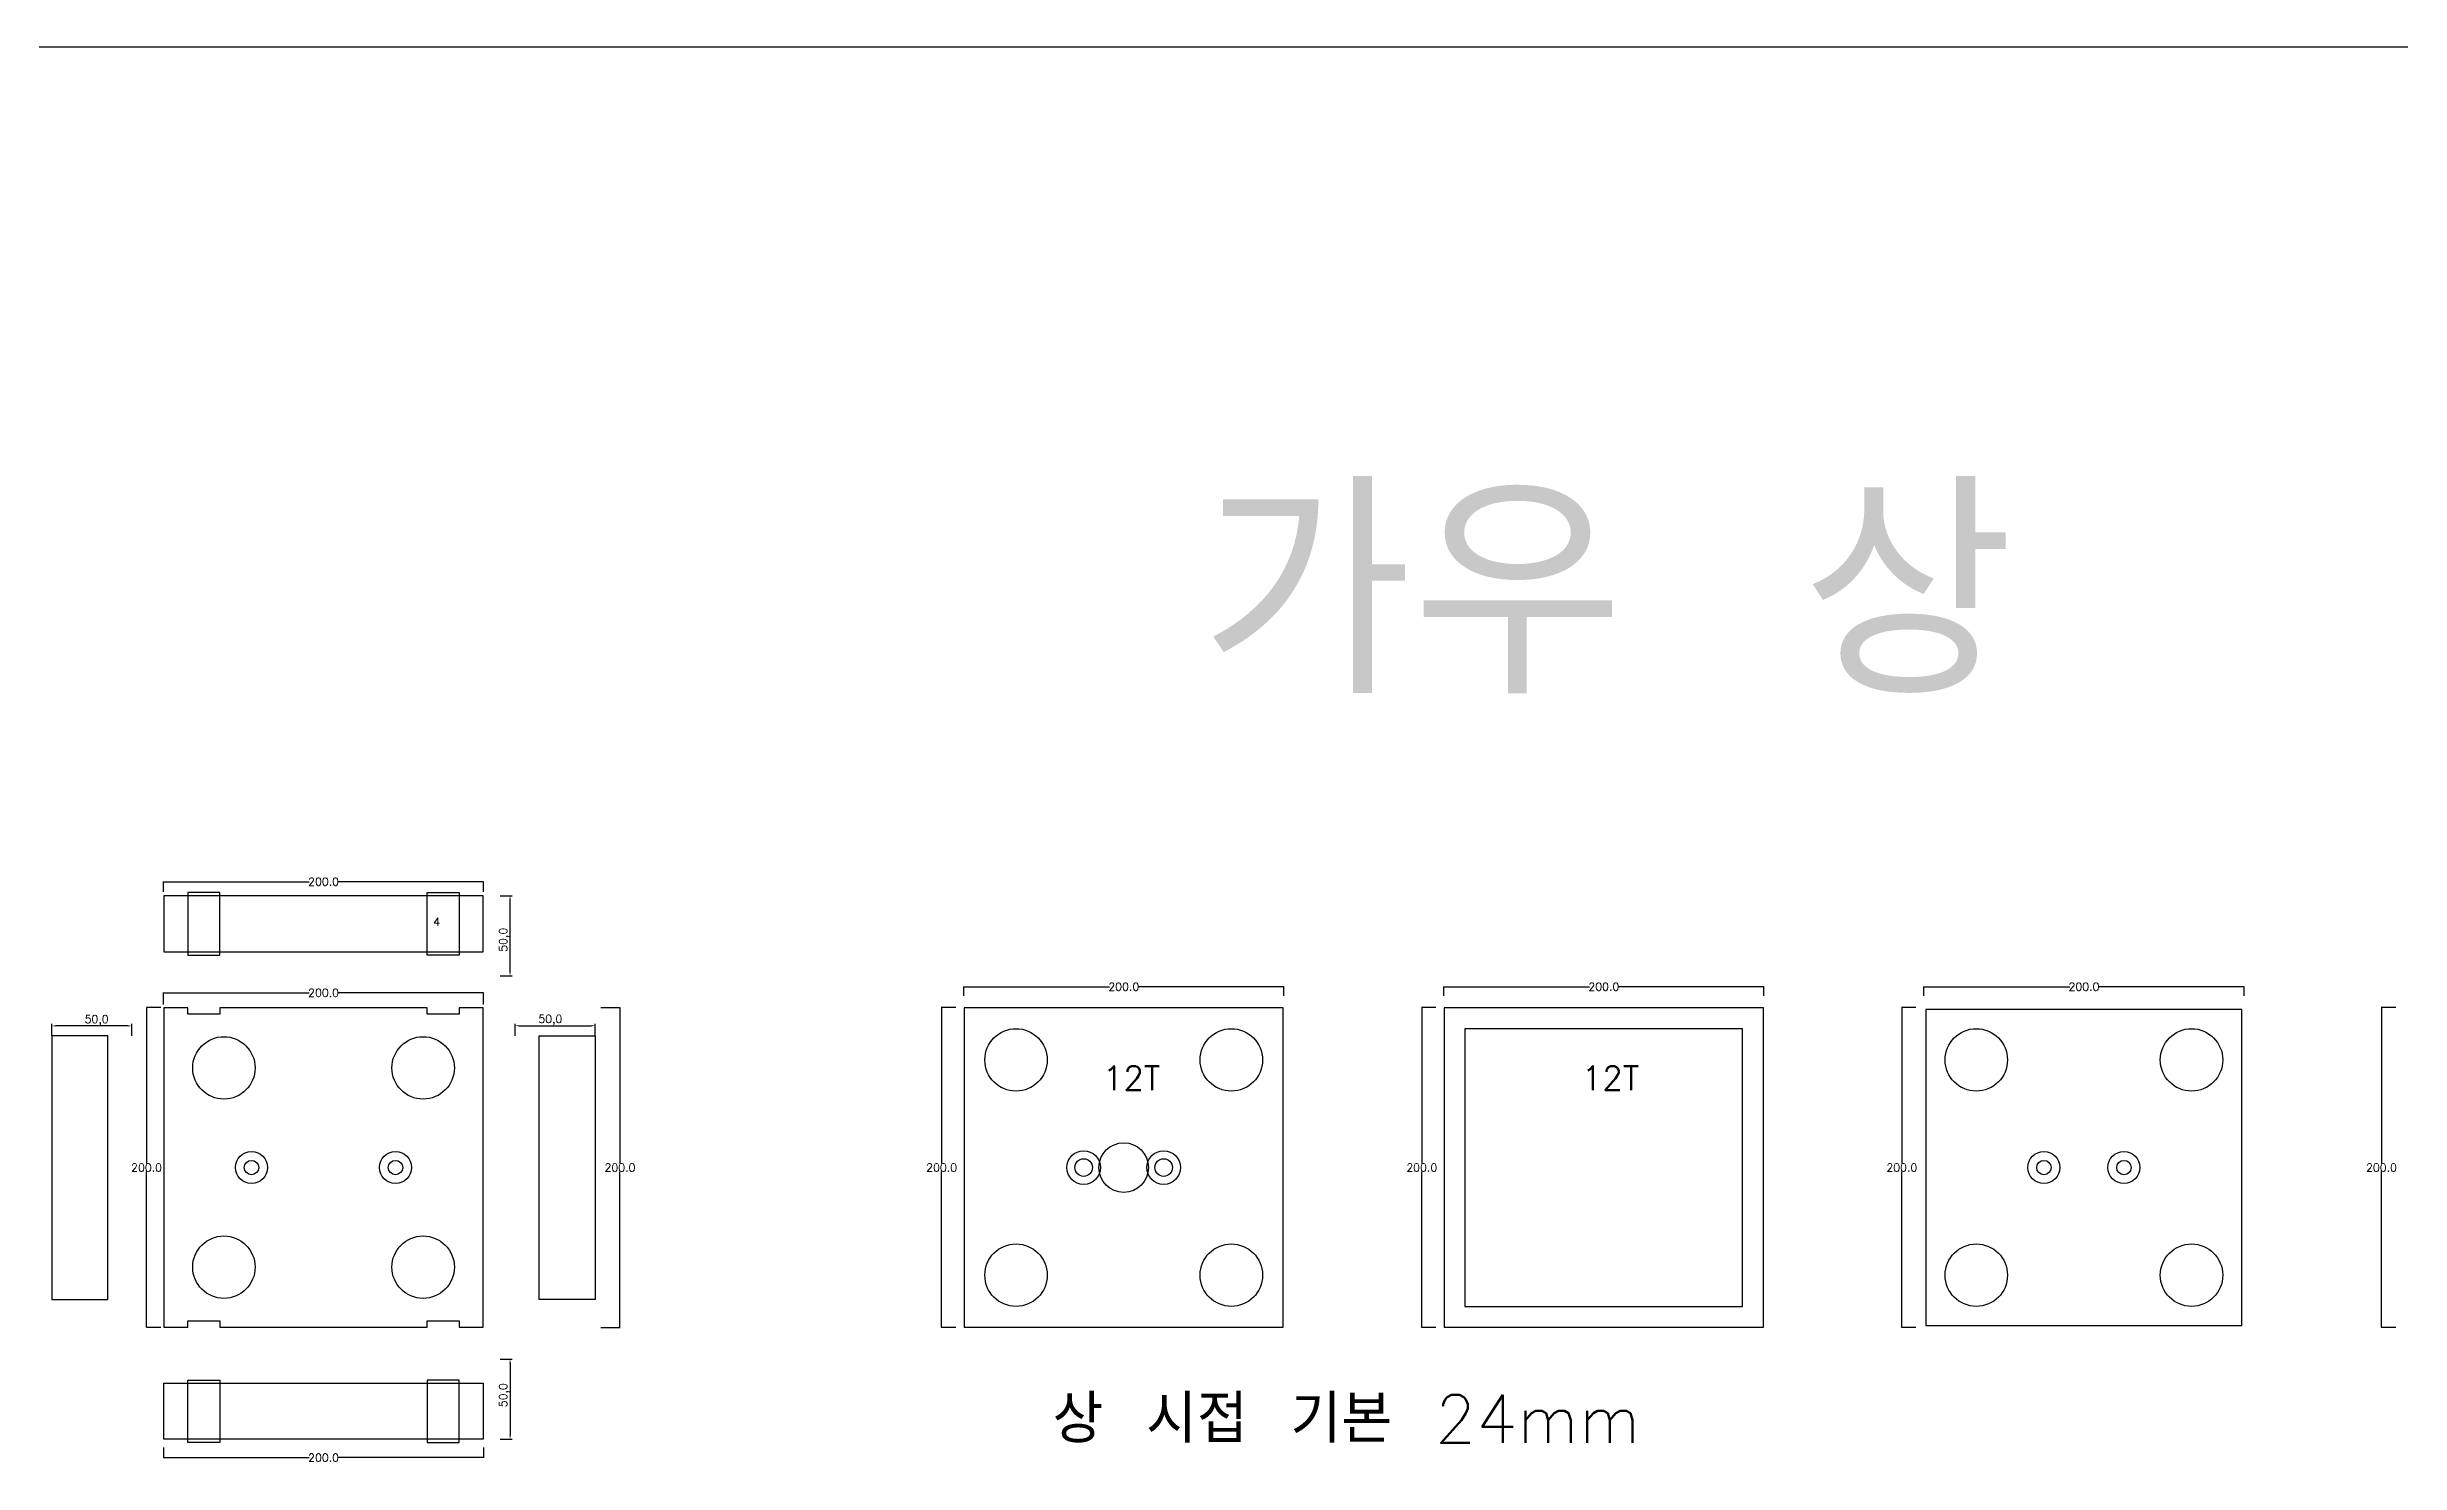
# Model space of a CAD drawing. Header units: millimetres. Extents: x -25 to 19775, y 172 to 9172.
# Drawn here: x 13753 to 15223, y 1087 to 1972 of the extents above; entities that cross this region are included whole.
import ezdxf

# ---------------------------------------------------------------- set-up
doc = ezdxf.new("R2010")
doc.units = ezdxf.units.MM
for name, color, linetype in [('TEXT', 7, 'Continuous'), ('볼트 구멍', 7, 'Continuous'), ('치구', 7, 'Continuous'), ('치수', 7, 'Continuous')]:
    doc.layers.add(name, color=color, linetype=linetype)
doc.styles.get("Standard").update_dxf_attribs({"font": 'txt.shx', "bigfont": 'whgtxt.shx'})
doc.dimstyles.new('ISO-25', dxfattribs={"dimtxt": 2.5, "dimasz": 2.5, "dimexe": 1.25, "dimexo": 0.625, "dimtad": 1, "dimtxsty": 'Standard', "dimcen": 2.5, "dimadec": 0, "dimazin": 0, "dimtfac": 1, "dimtmove": 0, "dimatfit": 3, "dimfxl": 0, "dimarcsym": 0})
doc.dimstyles.get("Standard").update_dxf_attribs({"dimtxt": 7, "dimasz": 0.18, "dimexe": 0.18, "dimexo": 0.0625, "dimgap": 0.09, "dimtad": 0, "dimtih": 1, "dimtoh": 1, "dimdec": 1, "dimzin": 0, "dimdsep": 46, "dimtxsty": 'Standard', "dimcen": 0.09, "dimadec": 0, "dimazin": 0, "dimtfac": 1, "dimtdec": 1, "dimtofl": 0, "dimtmove": 0, "dimatfit": 3, "dimfxl": 0, "dimtolj": 1, "dimtzin": 0, "dimarcsym": 0})

# ---------------------------------------------------------------- blocks, each defined once
blk = doc.blocks.new('*D138')
at = {"layer": 'Defpoints', "color": 0}
for p in [(14320.6, 1371.8), (14311.7, 1171.8), (14320.6, 1171.8)]:
    blk.add_point(p, dxfattribs=at)
at = {"layer": '치수', "color": 0, "lineweight": -2}
for p, q in [((14320.5, 1371.8), (14311.5, 1371.8)), ((14311.7, 1371.6), (14311.7, 1274.4)), ((14311.7, 1172), (14311.7, 1269.2)), ((14320.5, 1171.8), (14311.5, 1171.8))]:
    blk.add_line(p, q, dxfattribs=at)
at = {"layer": '치수', "color": 0}
for points in [[(14311.6, 1371.6), (14311.7, 1371.6), (14311.7, 1371.8)], [(14311.6, 1172), (14311.7, 1172), (14311.7, 1171.8)]]:
    blk.add_solid(points, dxfattribs=at)
at = {"layer": '치수', "color": 0, "insert": (14311.7, 1271.8), "char_height": 5, "attachment_point": 5}
blk.add_mtext('\\A1;200.0', dxfattribs=at)
blk = doc.blocks.new('*D139')
at = {"layer": 'Defpoints', "color": 0}
for p in [(14920.6, 1371.8), (14911.7, 1171.8), (14920.6, 1171.8)]:
    blk.add_point(p, dxfattribs=at)
at = {"layer": '치수', "color": 0, "lineweight": -2}
for p, q in [((14920.5, 1371.8), (14911.5, 1371.8)), ((14911.7, 1371.6), (14911.7, 1274.4)), ((14911.7, 1172), (14911.7, 1269.2)), ((14920.5, 1171.8), (14911.5, 1171.8))]:
    blk.add_line(p, q, dxfattribs=at)
at = {"layer": '치수', "color": 0}
for points in [[(14911.6, 1371.6), (14911.7, 1371.6), (14911.7, 1371.8)], [(14911.6, 1172), (14911.7, 1172), (14911.7, 1171.8)]]:
    blk.add_solid(points, dxfattribs=at)
at = {"layer": '치수', "color": 0, "insert": (14911.7, 1271.8), "char_height": 5, "attachment_point": 5}
blk.add_mtext('\\A1;200.0', dxfattribs=at)
blk = doc.blocks.new('*D140')
at = {"layer": 'Defpoints', "color": 0}
for p in [(14620.6, 1371.8), (14611.7, 1171.8), (14620.6, 1171.8)]:
    blk.add_point(p, dxfattribs=at)
at = {"layer": '치수', "color": 0, "lineweight": -2}
for p, q in [((14620.5, 1371.8), (14611.5, 1371.8)), ((14611.7, 1371.6), (14611.7, 1274.4)), ((14611.7, 1172), (14611.7, 1269.2)), ((14620.5, 1171.8), (14611.5, 1171.8))]:
    blk.add_line(p, q, dxfattribs=at)
at = {"layer": '치수', "color": 0}
for points in [[(14611.6, 1371.6), (14611.7, 1371.6), (14611.7, 1371.8)], [(14611.6, 1172), (14611.7, 1172), (14611.7, 1171.8)]]:
    blk.add_solid(points, dxfattribs=at)
at = {"layer": '치수', "color": 0, "insert": (14611.7, 1271.8), "char_height": 5, "attachment_point": 5}
blk.add_mtext('\\A1;200.0', dxfattribs=at)
blk = doc.blocks.new('*D141')
at = {"layer": 'Defpoints', "color": 0}
for p in [(15220.3, 1371.8), (15211.4, 1171.8), (15220.3, 1171.8)]:
    blk.add_point(p, dxfattribs=at)
at = {"layer": '치수', "color": 0, "lineweight": -2}
for p, q in [((15220.3, 1371.8), (15211.2, 1371.8)), ((15211.4, 1371.6), (15211.4, 1274.4)), ((15211.4, 1172), (15211.4, 1269.2)), ((15220.3, 1171.8), (15211.2, 1171.8))]:
    blk.add_line(p, q, dxfattribs=at)
at = {"layer": '치수', "color": 0}
for points in [[(15211.4, 1371.6), (15211.4, 1371.6), (15211.4, 1371.8)], [(15211.4, 1172), (15211.4, 1172), (15211.4, 1171.8)]]:
    blk.add_solid(points, dxfattribs=at)
at = {"layer": '치수', "color": 0, "insert": (15211.4, 1271.8), "char_height": 5, "attachment_point": 5}
blk.add_mtext('\\A1;200.0', dxfattribs=at)
blk = doc.blocks.new('*D143')
at = {"layer": 'Defpoints', "color": 0}
for p in [(14098.6, 1371.8), (14098.6, 1171.8), (14110.7, 1171.8)]:
    blk.add_point(p, dxfattribs=at)
at = {"layer": '치수', "color": 0, "lineweight": -2}
for p, q in [((14098.7, 1371.8), (14110.9, 1371.8)), ((14110.7, 1371.6), (14110.7, 1274.4)), ((14110.7, 1172), (14110.7, 1269.2)), ((14098.7, 1171.8), (14110.9, 1171.8))]:
    blk.add_line(p, q, dxfattribs=at)
at = {"layer": '치수', "color": 0}
for points in [[(14110.6, 1371.6), (14110.7, 1371.6), (14110.7, 1371.8)], [(14110.6, 1172), (14110.7, 1172), (14110.7, 1171.8)]]:
    blk.add_solid(points, dxfattribs=at)
at = {"layer": '치수', "color": 0, "insert": (14110.7, 1271.8), "char_height": 5, "attachment_point": 5}
blk.add_mtext('\\A1;200.0', dxfattribs=at)
blk = doc.blocks.new('*D144')
at = {"layer": 'Defpoints', "color": 0}
for p in [(13824, 1371.8), (13814.9, 1171.8), (13824, 1171.8)]:
    blk.add_point(p, dxfattribs=at)
at = {"layer": '치수', "color": 0, "lineweight": -2}
for p, q in [((13823.9, 1371.8), (13814.8, 1371.8)), ((13814.9, 1371.6), (13814.9, 1274.4)), ((13814.9, 1172), (13814.9, 1269.2)), ((13823.9, 1171.8), (13814.8, 1171.8))]:
    blk.add_line(p, q, dxfattribs=at)
at = {"layer": '치수', "color": 0}
for points in [[(13814.9, 1371.6), (13815, 1371.6), (13814.9, 1371.8)], [(13814.9, 1172), (13815, 1172), (13814.9, 1171.8)]]:
    blk.add_solid(points, dxfattribs=at)
at = {"layer": '치수', "color": 0, "insert": (13814.9, 1271.8), "char_height": 5, "attachment_point": 5}
blk.add_mtext('\\A1;200.0', dxfattribs=at)
blk = doc.blocks.new('*D162')
at = {"layer": 'Defpoints', "color": 0}
for p in [(13825.5, 1097), (14025.5, 1097), (14025.5, 1090.6)]:
    blk.add_point(p, dxfattribs=at)
at = {"layer": '치수', "color": 0, "lineweight": -2}
for p, q in [((13825.5, 1096.9), (13825.5, 1090.4)), ((13825.6, 1090.6), (13916.6, 1090.6)), ((14025.3, 1090.6), (13934.3, 1090.6)), ((14025.5, 1096.9), (14025.5, 1090.4))]:
    blk.add_line(p, q, dxfattribs=at)
at = {"layer": '치수', "color": 0}
for points in [[(13825.6, 1090.6), (13825.6, 1090.5), (13825.5, 1090.6)], [(14025.3, 1090.6), (14025.3, 1090.5), (14025.5, 1090.6)]]:
    blk.add_solid(points, dxfattribs=at)
at = {"layer": '치수', "color": 0, "insert": (13925.5, 1090.6), "char_height": 5, "attachment_point": 5}
blk.add_mtext('\\A1;200.0', dxfattribs=at)
blk = doc.blocks.new('*D163')
at = {"layer": 'Defpoints', "color": 0}
for p in [(14035.1, 1152.1), (14035.1, 1102.1), (14042, 1102.1)]:
    blk.add_point(p, dxfattribs=at)
at = {"layer": '치수', "color": 0, "lineweight": -2}
for p, q in [((14035.8, 1152.1), (14043.3, 1152.1)), ((14042, 1149.6), (14042, 1104.6)), ((14035.8, 1102.1), (14043.3, 1102.1))]:
    blk.add_line(p, q, dxfattribs=at)
at = {"layer": '치수', "color": 0}
for points in [[(14041.6, 1149.6), (14042.5, 1149.6), (14042, 1152.1)], [(14041.6, 1104.6), (14042.5, 1104.6), (14042, 1102.1)]]:
    blk.add_solid(points, dxfattribs=at)
at = {"layer": '치수', "color": 0, "insert": (14038.5, 1129.6), "char_height": 5, "attachment_point": 5, "rotation": 90}
blk.add_mtext('50,0', dxfattribs=at)
blk = doc.blocks.new('*D168')
at = {"layer": 'Defpoints', "color": 0}
for p in [(14525.5, 1384.8), (14325.5, 1378.9), (14525.5, 1378.9)]:
    blk.add_point(p, dxfattribs=at)
at = {"layer": '치수', "color": 0, "lineweight": -2}
for p, q in [((14325.5, 1379), (14325.5, 1385)), ((14325.6, 1384.8), (14416.6, 1384.8)), ((14525.3, 1384.8), (14434.3, 1384.8)), ((14525.5, 1379), (14525.5, 1385))]:
    blk.add_line(p, q, dxfattribs=at)
at = {"layer": '치수', "color": 0}
for points in [[(14325.6, 1384.8), (14325.6, 1384.8), (14325.5, 1384.8)], [(14525.3, 1384.8), (14525.3, 1384.8), (14525.5, 1384.8)]]:
    blk.add_solid(points, dxfattribs=at)
at = {"layer": '치수', "color": 0, "insert": (14425.5, 1384.8), "char_height": 5, "attachment_point": 5}
blk.add_mtext('\\A1;200.0', dxfattribs=at)
blk = doc.blocks.new('*D169')
at = {"layer": 'Defpoints', "color": 0}
for p in [(14045.2, 1353.6), (14095.2, 1360.4), (14095.2, 1353.6)]:
    blk.add_point(p, dxfattribs=at)
at = {"layer": '치수', "color": 0, "lineweight": -2}
for p, q in [((14045.2, 1354.2), (14045.2, 1361.7)), ((14047.7, 1360.4), (14092.7, 1360.4)), ((14095.2, 1354.2), (14095.2, 1361.7))]:
    blk.add_line(p, q, dxfattribs=at)
at = {"layer": '치수', "color": 0}
for points in [[(14047.7, 1360.8), (14047.7, 1360), (14045.2, 1360.4)], [(14092.7, 1360.8), (14092.7, 1360), (14095.2, 1360.4)]]:
    blk.add_solid(points, dxfattribs=at)
at = {"layer": '치수', "color": 0, "insert": (14067.2, 1363.9), "char_height": 5, "attachment_point": 5}
blk.add_mtext('50,0', dxfattribs=at)
blk = doc.blocks.new('*D170')
at = {"layer": 'Defpoints', "color": 0}
for p in [(14035.1, 1441.6), (14042, 1441.6), (14035.1, 1391.6)]:
    blk.add_point(p, dxfattribs=at)
at = {"layer": '치수', "color": 0, "lineweight": -2}
for p, q in [((14035.8, 1441.6), (14043.3, 1441.6)), ((14042, 1394.1), (14042, 1439.1)), ((14035.8, 1391.6), (14043.3, 1391.6))]:
    blk.add_line(p, q, dxfattribs=at)
at = {"layer": '치수', "color": 0}
for points in [[(14041.6, 1439.1), (14042.5, 1439.1), (14042, 1441.6)], [(14041.6, 1394.1), (14042.5, 1394.1), (14042, 1391.6)]]:
    blk.add_solid(points, dxfattribs=at)
at = {"layer": '치수', "color": 0, "insert": (14038.5, 1414.1), "char_height": 5, "attachment_point": 5, "rotation": 90}
blk.add_mtext('50,0', dxfattribs=at)
blk = doc.blocks.new('*D171')
at = {"layer": 'Defpoints', "color": 0}
for p in [(13825.5, 1444), (14025.5, 1450.4), (14025.5, 1444)]:
    blk.add_point(p, dxfattribs=at)
at = {"layer": '치수', "color": 0, "lineweight": -2}
for p, q in [((13825.5, 1444.1), (13825.5, 1450.6)), ((13825.6, 1450.4), (13916.6, 1450.4)), ((14025.3, 1450.4), (13934.3, 1450.4)), ((14025.5, 1444.1), (14025.5, 1450.6))]:
    blk.add_line(p, q, dxfattribs=at)
at = {"layer": '치수', "color": 0}
for points in [[(13825.6, 1450.4), (13825.6, 1450.4), (13825.5, 1450.4)], [(14025.3, 1450.4), (14025.3, 1450.4), (14025.5, 1450.4)]]:
    blk.add_solid(points, dxfattribs=at)
at = {"layer": '치수', "color": 0, "insert": (13925.5, 1450.4), "char_height": 5, "attachment_point": 5}
blk.add_mtext('\\A1;200.0', dxfattribs=at)
blk = doc.blocks.new('*D172')
at = {"layer": 'Defpoints', "color": 0}
for p in [(13825.5, 1373.6), (14025.5, 1381), (14025.5, 1373.6)]:
    blk.add_point(p, dxfattribs=at)
at = {"layer": '치수', "color": 0, "lineweight": -2}
for p, q in [((13825.5, 1373.7), (13825.5, 1381.2)), ((13825.6, 1381), (13916.6, 1381)), ((14025.3, 1381), (13934.3, 1381)), ((14025.5, 1373.7), (14025.5, 1381.2))]:
    blk.add_line(p, q, dxfattribs=at)
at = {"layer": '치수', "color": 0}
for points in [[(13825.6, 1381.1), (13825.6, 1381), (13825.5, 1381)], [(14025.3, 1381.1), (14025.3, 1381), (14025.5, 1381)]]:
    blk.add_solid(points, dxfattribs=at)
at = {"layer": '치수', "color": 0, "insert": (13925.5, 1381), "char_height": 5, "attachment_point": 5}
blk.add_mtext('\\A1;200.0', dxfattribs=at)
blk = doc.blocks.new('*D173')
at = {"layer": 'Defpoints', "color": 0}
for p in [(13755.7, 1360.3), (13755.7, 1353.6), (13805.7, 1353.5)]:
    blk.add_point(p, dxfattribs=at)
at = {"layer": '치수', "color": 0, "lineweight": -2}
for p, q in [((13755.7, 1354.2), (13755.7, 1361.6)), ((13803.2, 1360.3), (13758.2, 1360.3)), ((13805.7, 1354.1), (13805.7, 1361.6))]:
    blk.add_line(p, q, dxfattribs=at)
at = {"layer": '치수', "color": 0}
for points in [[(13758.2, 1360.7), (13758.2, 1359.9), (13755.7, 1360.3)], [(13803.2, 1360.7), (13803.2, 1359.9), (13805.7, 1360.3)]]:
    blk.add_solid(points, dxfattribs=at)
at = {"layer": '치수', "color": 0, "insert": (13783.7, 1363.8), "char_height": 5, "attachment_point": 5}
blk.add_mtext('50,0', dxfattribs=at)
blk = doc.blocks.new('*D174')
at = {"layer": 'Defpoints', "color": 0}
for p in [(15125.5, 1384.8), (14925.5, 1378.9), (15125.5, 1378.9)]:
    blk.add_point(p, dxfattribs=at)
at = {"layer": '치수', "color": 0, "lineweight": -2}
for p, q in [((14925.5, 1379), (14925.5, 1385)), ((14925.6, 1384.8), (15016.6, 1384.8)), ((15125.3, 1384.8), (15034.3, 1384.8)), ((15125.5, 1379), (15125.5, 1385))]:
    blk.add_line(p, q, dxfattribs=at)
at = {"layer": '치수', "color": 0}
for points in [[(14925.6, 1384.8), (14925.6, 1384.8), (14925.5, 1384.8)], [(15125.3, 1384.8), (15125.3, 1384.8), (15125.5, 1384.8)]]:
    blk.add_solid(points, dxfattribs=at)
at = {"layer": '치수', "color": 0, "insert": (15025.5, 1384.8), "char_height": 5, "attachment_point": 5}
blk.add_mtext('\\A1;200.0', dxfattribs=at)
blk = doc.blocks.new('*D175')
at = {"layer": 'Defpoints', "color": 0}
for p in [(14825.5, 1384.8), (14625.5, 1378.9), (14825.5, 1378.9)]:
    blk.add_point(p, dxfattribs=at)
at = {"layer": '치수', "color": 0, "lineweight": -2}
for p, q in [((14625.5, 1379), (14625.5, 1385)), ((14625.6, 1384.8), (14716.6, 1384.8)), ((14825.3, 1384.8), (14734.3, 1384.8)), ((14825.5, 1379), (14825.5, 1385))]:
    blk.add_line(p, q, dxfattribs=at)
at = {"layer": '치수', "color": 0}
for points in [[(14625.6, 1384.8), (14625.6, 1384.8), (14625.5, 1384.8)], [(14825.3, 1384.8), (14825.3, 1384.8), (14825.5, 1384.8)]]:
    blk.add_solid(points, dxfattribs=at)
at = {"layer": '치수', "color": 0, "insert": (14725.5, 1384.8), "char_height": 5, "attachment_point": 5}
blk.add_mtext('\\A1;200.0', dxfattribs=at)

msp = doc.modelspace()

# ---------------------------------------------------------------- linework, layer by layer
at = {"layer": 'TEXT', "color": 6}
msp.add_line((19775.462, 1971.825), (-24.538, 1971.825), dxfattribs=at)
at = {"layer": '볼트 구멍', "color": 2}
for centre in [(13880.462, 1271.825), (13970.462, 1271.825)]:
    msp.add_circle(centre, 10, dxfattribs=at)
at = {"layer": '볼트 구멍', "color": 6}
for centre, radius in [((14400.462, 1271.825), 10.5), ((14450.462, 1271.825), 10.5), ((15000.462, 1271.825), 10), ((15050.462, 1271.825), 10)]:
    msp.add_circle(centre, radius, dxfattribs=at)
at = {"layer": '볼트 구멍', "color": 3}
for centre, radius in [((14425.462, 1271.825), 15.5), ((13880.462, 1271.825), 4.5), ((13970.462, 1271.825), 4.5), ((14400.462, 1271.825), 5.5), ((14450.462, 1271.825), 5.5), ((15000.462, 1271.825), 4.5), ((15050.462, 1271.825), 4.5)]:
    msp.add_circle(centre, radius, dxfattribs=at)
at = {"layer": '치구'}
for points in [[(13825.712, 1406.575), (14025.212, 1406.575), (14025.212, 1441.575), (13825.712, 1441.575)], [(13825.712, 1172.075), (13840.712, 1172.075), (13840.712, 1176.075), (13860.712, 1176.075), (13860.712, 1172.075), (13990.212, 1172.075), (13990.212, 1176.075), (14010.212, 1176.075), (14010.212, 1172.075), (14025.212, 1172.075), (14025.212, 1371.575), (14010.212, 1371.575), (14010.212, 1367.575), (13990.212, 1367.575), (13990.212, 1371.575), (13860.712, 1371.575), (13860.712, 1367.575), (13840.712, 1367.575), (13840.712, 1371.575), (13825.712, 1371.575)], [(14325.712, 1371.575), (14325.712, 1172.075), (14525.212, 1172.075), (14525.212, 1371.575)], [(14625.712, 1371.575), (14625.712, 1172.075), (14825.212, 1172.075), (14825.212, 1371.575)], [(14926.712, 1370.575), (14926.712, 1173.075), (15124.212, 1173.075), (15124.212, 1370.575)], [(13790.712, 1354.175), (13755.712, 1354.175), (13755.712, 1189.475), (13790.712, 1189.475)], [(14060.212, 1354.175), (14095.212, 1354.175), (14095.212, 1189.475), (14060.212, 1189.475)], [(14638.712, 1358.575), (14638.712, 1185.075), (14812.212, 1185.075), (14812.212, 1358.575)], [(13825.712, 1137.075), (14025.212, 1137.075), (14025.212, 1102.075), (13825.712, 1102.075)]]:
    msp.add_lwpolyline(points, close=True, dxfattribs=at)
at = {"layer": '치구', "color": 1}
for points in [[(13840.712, 1404.575), (13860.712, 1404.575), (13860.712, 1443.572), (13840.712, 1443.572)], [(14010.212, 1404.575), (13990.212, 1404.575), (13990.212, 1443.572), (14010.212, 1443.572)], [(13840.712, 1139.075), (13860.712, 1139.075), (13860.712, 1100.077), (13840.712, 1100.077)], [(14010.212, 1139.075), (13990.212, 1139.075), (13990.212, 1100.077), (14010.212, 1100.077)]]:
    msp.add_lwpolyline(points, close=True, dxfattribs=at)
at = {"layer": '치구'}
for centre in [(13863.212, 1334.075), (13987.712, 1334.075), (14358.212, 1339.075), (14492.712, 1339.075), (14958.212, 1339.075), (15092.712, 1339.075), (13863.212, 1209.575), (13987.712, 1209.575), (14358.212, 1204.575), (14492.712, 1204.575), (14958.212, 1204.575), (15092.712, 1204.575)]:
    msp.add_circle(centre, 19.5, dxfattribs=at)

# ---------------------------------------------------------------- texts
at = {"layer": 'TEXT', "linetype": 'Continuous'}
msp.add_text('가우 상', height=125, dxfattribs=at).set_placement((14473.508, 1567.745))
at = {"layer": 'TEXT', "color": 1}
for s, height, p in [('4', 5, (13994.024, 1422.876)), ('12T', 15, (14412.368, 1320.247)), ('12T', 15, (14711.62, 1320.247))]:
    msp.add_text(s, height=height, dxfattribs=at).set_placement(p)
at = {"layer": 'TEXT', "color": 3}
msp.add_text('상 시접 기본 24mm', height=30, dxfattribs=at).set_placement((14381, 1099.805))

# ---------------------------------------------------------------- dimensions: what is measured, and where the dimension line sits
at = {"layer": '치수', "color": 4}
for base, p1, p2, dimstyle, override, picture, middle in [((14025.462, 1450.397), (13825.462, 1444), (14025.462, 1444), 'Standard', {"dimtxt": 5}, '*D171', (13925.462, 1450.397)), ((14095.212, 1360.402), (14045.212, 1353.625), (14095.212, 1353.625), 'ISO-25', {"dimtxt": 5, "dimdec": 1, "dimzin": 0, "dimtdec": 1}, '*D169', (14067.212, 1360.402)), ((14025.462, 1090.564), (13825.462, 1096.961), (14025.462, 1096.961), 'Standard', {"dimtxt": 5}, '*D162', (13925.462, 1090.564))]:
    dim = msp.add_linear_dim(base=base, p1=p1, p2=p2, dimstyle=dimstyle, override=override, dxfattribs=at)
    dim.commit()
    dim.dimension.update_dxf_attribs({"geometry": picture, "text_midpoint": middle, "dimtype": 160})
for base, p1, p2, angle, picture, middle in [((14042.039, 1441.575), (14035.141, 1391.575), (14035.141, 1441.575), 90, '*D170', (14042.039, 1414.075)), ((13755.712, 1360.302), (13805.712, 1353.525), (13755.712, 1353.625), 180, '*D173', (13783.712, 1360.302)), ((14042.039, 1102.075), (14035.141, 1152.075), (14035.141, 1102.075), 270, '*D163', (14042.039, 1129.575))]:
    dim = msp.add_linear_dim(base=base, p1=p1, p2=p2, angle=angle, dimstyle='ISO-25', override={"dimtxt": 5, "dimdec": 1, "dimzin": 0, "dimtdec": 1}, dxfattribs=at)
    dim.commit()
    dim.dimension.update_dxf_attribs({"geometry": picture, "text_midpoint": middle, "dimtype": 160})
for base, p1, p2, picture, middle in [((14025.462, 1381.047), (13825.462, 1373.65), (14025.462, 1373.65), '*D172', (13925.462, 1381.047)), ((14525.462, 1384.815), (14325.462, 1378.932), (14525.462, 1378.932), '*D168', (14425.462, 1384.815)), ((14825.462, 1384.815), (14625.462, 1378.932), (14825.462, 1378.932), '*D175', (14725.462, 1384.815)), ((15125.462, 1384.815), (14925.462, 1378.932), (15125.462, 1378.932), '*D174', (15025.462, 1384.815))]:
    dim = msp.add_linear_dim(base=base, p1=p1, p2=p2, dimstyle='Standard', override={"dimtxt": 5}, dxfattribs=at)
    dim.commit()
    dim.dimension.update_dxf_attribs({"geometry": picture, "text_midpoint": middle})
for base, p1, p2, picture, middle in [((13814.932, 1171.825), (13824.001, 1371.825), (13824.001, 1171.825), '*D144', (13814.932, 1271.825)), ((14110.679, 1171.825), (14098.61, 1371.825), (14098.61, 1171.825), '*D143', (14110.679, 1271.825)), ((14311.666, 1171.825), (14320.57, 1371.825), (14320.57, 1171.825), '*D138', (14311.666, 1271.825)), ((14611.666, 1171.825), (14620.57, 1371.825), (14620.57, 1171.825), '*D140', (14611.666, 1271.825)), ((14911.666, 1171.825), (14920.57, 1371.825), (14920.57, 1171.825), '*D139', (14911.666, 1271.825)), ((15211.416, 1171.825), (15220.32, 1371.825), (15220.32, 1171.825), '*D141', (15211.416, 1271.825))]:
    dim = msp.add_linear_dim(base=base, p1=p1, p2=p2, angle=90, dimstyle='Standard', override={"dimtxt": 5}, dxfattribs=at)
    dim.commit()
    dim.dimension.update_dxf_attribs({"geometry": picture, "text_midpoint": middle})

doc.saveas('drawing.dxf')
